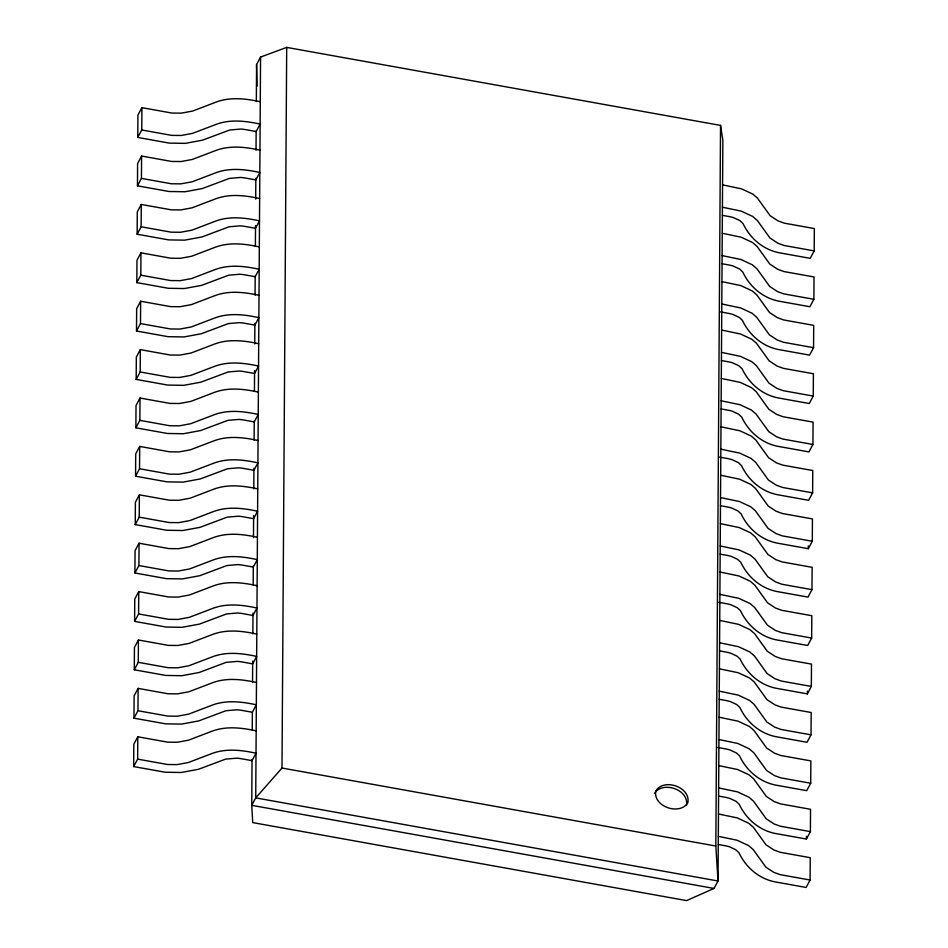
<?xml version="1.0" encoding="UTF-8"?>
<svg xmlns="http://www.w3.org/2000/svg" width="948" height="948" viewBox="0 0 948 948"><rect width="100%" height="100%" fill="white"/><g stroke="black" fill="none" stroke-linecap="round" stroke-linejoin="round"><path stroke-width="1.42" d="M133.656 766.565L137.65 759.123L167.642 764.515L177.086 764.598L188.344 762.524L212.316 753.376C226.359 748.245 241.752 750.093 256.019 753.21L252.026 760.652L241.515 758.767A24.612 14.09 0.4 0 0 236.597 758.187L225.612 759.123L198.405 769.302L181.187 772.49L165.177 772.229L133.656 766.565L133.81 744.227L137.792 736.786L167.784 742.177L177.229 742.26L188.498 740.187L212.459 731.038C226.501 725.907 241.894 727.756 256.161 730.872M133.976 718.169L137.97 710.727L167.962 716.119L177.406 716.202L188.664 714.128L212.636 704.98C226.679 699.849 242.072 701.698 256.339 704.814L252.346 712.256L241.835 710.372A24.612 14.09 0.4 0 0 236.917 709.791L225.92 710.727L198.725 720.918L181.506 724.094L165.497 723.834L133.976 718.169L134.118 695.832L138.112 688.39L168.104 693.782L177.549 693.865L188.806 691.791L212.779 682.655C226.821 677.512 242.214 679.372 256.481 682.477M134.296 669.774L138.278 662.332L168.27 667.724L177.714 667.807L188.984 665.733L212.945 656.597C226.987 651.454 242.392 653.302 256.647 656.419L252.666 663.861L242.155 661.977A24.612 14.09 0.4 0 0 237.225 661.396L226.24 662.332L199.044 672.523L181.815 675.699L165.817 675.438L134.296 669.774L134.438 647.437L138.432 639.995L168.424 645.387L177.869 645.481L189.126 643.396L213.099 634.259C227.141 629.116 242.534 630.977 256.801 634.082M134.604 621.378L138.598 613.937L168.59 619.328L178.034 619.423L189.292 617.338L213.264 608.201C227.307 603.058 242.7 604.919 256.967 608.024L252.974 615.465L242.475 613.581A24.612 14.09 0.4 0 0 237.545 613L226.56 613.937L199.353 624.128L182.135 627.303L166.125 627.043L134.604 621.378L134.758 599.041L138.74 591.599L168.732 596.991L178.177 597.086L189.446 595L213.407 585.864C227.449 580.721 242.854 582.582 257.109 585.698M134.924 572.983L138.918 565.541L168.91 570.933L178.354 571.028L189.612 568.942L213.584 559.806C227.627 554.663 243.02 556.523 257.287 559.64L253.294 567.07L242.783 565.186A24.612 14.09 0.4 0 0 237.865 564.605L226.868 565.553L199.673 575.732L182.454 578.908L166.445 578.659L134.924 572.983L135.066 550.646L139.06 543.216L169.052 548.608L178.497 548.691L189.754 546.605L213.727 537.469C227.769 532.326 243.162 534.186 257.429 537.303M135.244 524.588L139.238 517.158L169.218 522.549L178.674 522.632L189.932 520.547L213.893 511.41C227.935 506.268 243.34 508.128 257.595 511.245L253.614 518.686L243.103 516.79A24.612 14.09 0.4 0 0 238.173 516.21L227.188 517.158L199.992 527.337L182.763 530.524L166.765 530.264L135.244 524.588L135.386 502.262L139.38 494.82L169.372 500.212L178.817 500.295L190.074 498.21L214.047 489.073C228.089 483.93 243.482 485.791 257.749 488.907M135.564 476.204L139.546 468.762L169.538 474.154L178.982 474.237L190.24 472.151L214.212 463.015C228.255 457.872 243.648 459.733 257.915 462.849L253.922 470.291L243.423 468.395A24.612 14.09 0.4 0 0 238.493 467.814L227.508 468.762L200.312 478.941L183.083 482.129L167.073 481.868L135.564 476.204L135.706 453.867L139.7 446.425L169.68 451.817L179.136 451.9L190.394 449.814L214.355 440.678C228.397 435.535 243.802 437.395 258.057 440.512M135.872 427.809L139.866 420.367L169.858 425.759L179.302 425.842L190.56 423.756L214.532 414.62C228.575 409.477 243.968 411.337 258.235 414.454L254.242 421.896L243.731 420A24.612 14.09 0.4 0 0 238.813 419.419L227.816 420.367L200.621 430.546L183.402 433.734L167.393 433.473L135.872 427.809L136.026 405.471L140.008 398.03L170 403.421L179.445 403.504L190.714 401.419L214.675 392.282C228.717 387.151 244.11 389 258.377 392.116M136.192 379.413L140.185 371.971L170.178 377.363L179.622 377.446L190.88 375.361L214.852 366.224C228.883 361.093 244.288 362.942 258.543 366.058L254.562 373.5L244.051 371.604A24.612 14.09 0.4 0 0 239.121 371.024L228.136 371.971L200.94 382.151L183.711 385.338L167.713 385.078L136.192 379.413L136.334 357.076L140.328 349.634L170.32 355.026L179.764 355.109L191.022 353.035L214.995 343.887C229.037 338.756 244.43 340.605 258.697 343.721M136.512 331.018L140.494 323.576L170.486 328.968L179.93 329.051L191.2 326.977L215.16 317.829C229.203 312.698 244.596 314.546 258.863 317.663L254.87 325.105L244.371 323.221A24.612 14.09 0.4 0 0 239.441 322.64L228.456 323.576L201.26 333.755L184.031 336.943L168.033 336.682L136.512 331.018L136.654 308.681L140.648 301.239L170.64 306.631L180.084 306.714L191.342 304.64L215.315 295.492C229.345 290.361 244.75 292.209 259.005 295.326M136.82 282.623L140.814 275.181L170.806 280.572L180.25 280.655L191.508 278.582L215.48 269.433C229.523 264.302 244.916 266.151 259.183 269.268L255.19 276.709L244.679 274.825A24.612 14.09 0.4 0 0 239.761 274.245L228.776 275.181L201.569 285.36L184.35 288.548L168.341 288.287L136.82 282.623L136.974 260.285L140.956 252.843L170.948 258.235L180.393 258.318L191.662 256.244L215.623 247.096C229.665 241.965 245.058 243.814 259.325 246.93M137.14 234.227L141.133 226.785L171.126 232.177L180.57 232.26L191.828 230.186L215.8 221.038C229.843 215.907 245.236 217.756 259.491 220.872L255.51 228.314L244.999 226.43A24.612 14.09 0.4 0 0 240.081 225.849L229.084 226.785L201.888 236.976L184.659 240.152L168.661 239.891L137.14 234.227L137.282 211.89L141.276 204.448L171.268 209.84L180.713 209.923L191.97 207.849L215.943 198.713C229.985 193.57 245.378 195.43 259.645 198.535M137.46 185.832L141.442 178.39L171.434 183.782L180.878 183.865L192.148 181.791L216.108 172.654C230.151 167.512 245.544 169.372 259.811 172.477L255.818 179.919L245.319 178.034A24.612 14.09 0.4 0 0 240.389 177.454L229.404 178.39L202.208 188.581L184.978 191.757L168.981 191.496L137.46 185.832L137.602 163.494L141.596 156.053L171.588 161.444L181.032 161.539L192.29 159.454L216.263 150.317C230.305 145.174 245.698 147.035 259.953 150.139M137.768 137.436L141.762 129.995L171.754 135.386L181.198 135.481L192.456 133.395L216.428 124.259C230.471 119.116 245.864 120.977 260.131 124.081L256.138 131.523L245.627 129.639A24.612 14.09 0.4 0 0 240.709 129.058L229.724 130.006L202.517 140.185L185.298 143.361L169.289 143.112L137.768 137.436L137.922 115.099L141.904 107.657L171.896 113.061L181.341 113.144L192.61 111.058L216.571 101.922C230.613 96.779 246.006 98.639 260.273 101.756M137.65 759.123L137.792 736.786M137.97 710.727L138.112 688.39M138.278 662.332L138.432 639.995M138.598 613.937L138.74 591.599M138.918 565.541L139.06 543.216M139.238 517.158L139.38 494.82M139.546 468.762L139.7 446.425M139.866 420.367L140.008 398.03M140.185 371.971L140.328 349.634M140.494 323.576L140.648 301.239M140.814 275.181L140.956 252.843M141.133 226.785L141.276 204.448M141.442 178.39L141.596 156.053M141.762 129.995L141.904 107.657M252.038 759.49L251.741 805.326L252.737 822.603L686.565 900.6L714.034 888.442L718.027 881L722.862 140.197L720.539 125.397L286.699 47.4L260.57 57.081L256.576 64.523L256.339 101.483M252.227 729.913L252.346 712.173M252.535 682.596L252.678 661.076M252.855 633.797L252.998 613.095M253.175 584.999L253.306 565.778M253.483 537.682L253.626 515.511M253.803 488.895L253.934 468.194M254.123 440.097L254.254 420.876M254.443 391.299L254.574 370.597M254.751 343.982L254.882 323.28M255.071 295.183L255.19 275.963M255.391 246.397L255.522 225.529M255.699 199.08L255.83 178.378M256.019 150.282L256.138 131.061M260.57 57.081L255.723 797.884L251.741 805.326L714.034 888.442M720.539 125.397L715.823 846.031L718.027 881L255.723 797.884L281.994 768.034L286.699 47.4M718.584 796.083L725.149 797.268A24.612 14.09 0.4 0 1 729.77 798.406L736.075 801.333L739.262 804.331C746.171 818.954 759.028 830.093 774.883 833.399L806.404 839.063L806.428 836.278M719.532 650.897L726.097 652.082A24.612 14.09 0.4 0 1 730.718 653.219L737.023 656.146L740.21 659.144C747.119 673.767 759.976 684.906 775.831 688.212L807.352 693.889L807.376 691.092M720.48 505.722L727.045 506.896A24.612 14.09 0.4 0 1 731.666 508.033L737.971 510.972L741.158 513.958C748.067 528.593 760.924 539.72 776.791 543.038L808.3 548.702L808.324 545.906M718.264 844.478L724.829 845.663A24.612 14.09 0.4 0 1 729.45 846.789L735.755 849.728L738.942 852.726C745.851 867.349 758.708 878.488 774.575 881.794L806.096 887.458L810.078 880.017L810.232 857.691L780.24 852.288L773.959 850.024L766.031 844.834L753.328 827.213L748.683 823.22L737.319 817.923L718.454 813.988M806.404 839.063L810.398 831.621L810.54 809.296L780.548 803.904L774.279 801.641L766.34 796.439L753.636 778.818L749.003 774.824L737.627 769.527L718.774 765.593M717.589 747.451L725.457 748.873A24.612 14.09 0.4 0 1 730.09 750.01L736.395 752.937L739.582 755.935C746.491 770.558 759.336 781.697 775.203 785.003L806.724 790.668L810.718 783.238L810.86 760.9L780.868 755.509L774.587 753.245L766.659 748.043L753.956 730.422L749.323 726.429L737.947 721.144L719.094 717.209M719.212 699.292L725.777 700.477A24.612 14.09 0.4 0 1 730.41 701.615L736.715 704.542L739.89 707.54C746.799 722.163 759.656 733.302 775.523 736.608L807.044 742.284L811.026 734.842L811.18 712.505L781.188 707.113L774.907 704.85L766.979 699.648L754.276 682.027L749.631 678.033L738.267 672.748L719.414 668.814M807.352 693.889L811.346 686.447L811.488 664.11L781.496 658.718L775.227 656.454L767.288 651.264L754.584 633.631L749.951 629.638L738.575 624.353L719.722 620.419M718.537 602.276L726.417 603.686A24.612 14.09 0.4 0 1 731.038 604.824L737.343 607.763L740.53 610.749C747.439 625.372 760.284 636.511 776.151 639.829L807.672 645.493L811.666 638.051L811.808 615.714L781.816 610.322L775.547 608.059L767.607 602.869L754.904 585.236L750.271 581.243L738.895 575.957L720.042 572.023M720.16 554.118L726.725 555.291A24.612 14.09 0.4 0 1 731.358 556.429L737.663 559.367L740.838 562.354C747.759 576.976 760.604 588.115 776.471 591.434L807.992 597.098L811.974 589.656L812.128 567.319L782.136 561.927L775.855 559.664L767.927 554.473L755.224 536.841L750.591 532.859L739.215 527.562L720.361 523.628M808.3 548.702L812.294 541.261L812.436 518.923L782.456 513.532L776.175 511.268L768.236 506.078L755.532 488.445L750.899 484.464L739.523 479.167L720.67 475.232M719.485 457.09L727.365 458.5A24.612 14.09 0.4 0 1 731.986 459.638L738.291 462.577L741.478 465.575C748.387 480.198 761.232 491.337 777.099 494.643L808.62 500.307L812.614 492.865L812.756 470.528L782.764 465.136L776.495 462.873L768.555 457.683L755.852 440.05L751.219 436.068L739.843 430.771L720.99 426.837M721.108 408.932L727.673 410.105A24.612 14.09 0.4 0 1 732.306 411.242L738.611 414.181L741.786 417.179C748.707 431.802 761.552 442.941 777.419 446.247L808.94 451.912L812.934 444.47L813.076 422.133L783.084 416.741L776.803 414.477L768.875 409.287L756.172 391.654L751.539 387.673L740.163 382.376L721.31 378.442M721.428 360.536L727.993 361.721A24.612 14.09 0.4 0 1 732.614 362.859L738.919 365.786L742.106 368.784C749.015 383.407 761.872 394.546 777.739 397.852L809.26 403.516L813.242 396.074L813.396 373.749L783.404 368.357L777.123 366.082L769.195 360.892L756.48 343.271L751.847 339.277L740.471 333.98L721.618 330.046M720.433 311.904L728.313 313.326A24.612 14.09 0.4 0 1 732.934 314.463L739.239 317.39L742.426 320.388C749.335 335.011 762.192 346.15 778.047 349.457L809.568 355.121L813.562 347.691L813.704 325.354L783.712 319.962L777.443 317.699L769.503 312.496L756.8 294.875L752.167 290.882L740.791 285.585L721.938 281.651M722.056 263.745L728.621 264.93A24.612 14.09 0.4 0 1 733.254 266.068L739.559 268.995L742.734 271.993C749.655 286.616 762.5 297.755 778.367 301.061L809.888 306.737L813.882 299.295L814.024 276.958L784.032 271.566L777.751 269.303L769.823 264.101L757.12 246.48L752.487 242.487L741.111 237.201L722.258 233.267M722.376 215.35L728.941 216.535A24.612 14.09 0.4 0 1 733.562 217.673L739.867 220.6L743.054 223.598C749.963 238.221 762.82 249.36 778.687 252.666L810.208 258.342L814.19 250.9L814.344 228.563L784.351 223.171L778.071 220.908L770.143 215.717L757.44 198.085L752.795 194.091L741.431 188.806L722.566 184.872M686.435 805.385C689.54 789.814 662.545 780.358 654.404 793.523M722.423 207.209L741.277 211.143L752.653 216.428L757.286 220.422L769.989 238.043L777.929 243.245L784.197 245.508L814.19 250.9M722.103 255.593L740.957 259.527L752.333 264.824L756.978 268.817L769.681 286.438L777.609 291.64L783.889 293.904L813.882 299.295M721.795 303.988L740.649 307.922L752.025 313.219L756.658 317.213L769.361 334.834L777.289 340.024L783.569 342.287L813.562 347.691M721.475 352.383L740.329 356.318L751.705 361.615L756.338 365.596L769.041 383.229L776.981 388.419L783.249 390.683L813.242 396.074M721.155 400.779L740.009 404.713L751.385 410.01L756.018 413.992L768.733 431.624L776.661 436.815L782.941 439.078L812.934 444.47M720.847 449.174L739.701 453.108L751.077 458.405L755.71 462.387L768.413 480.02L776.341 485.21L782.621 487.473L812.614 492.865M720.527 497.57L739.381 501.504L750.757 506.801L755.39 510.782L768.093 528.415L776.033 533.606L782.301 535.869L812.294 541.261M720.207 545.965L739.061 549.899L750.437 555.184L755.07 559.178L767.773 576.811L775.713 582.001L781.993 584.264L811.974 589.656M719.899 594.36L738.753 598.295L750.129 603.58L754.762 607.573L767.465 625.206L775.393 630.396L781.673 632.66L811.666 638.051M719.579 642.756L738.433 646.69L749.809 651.975L754.442 655.969L767.145 673.59L775.085 678.792L781.353 681.055L811.346 686.447M719.259 691.151L738.113 695.085L749.489 700.371L754.122 704.364L766.825 721.985L774.765 727.187L781.034 729.45L811.026 734.842M718.951 739.535L737.805 743.469L749.169 748.766L753.814 752.759L766.517 770.38L774.445 775.582L780.725 777.846L810.718 783.238M718.631 787.93L737.485 791.864L748.861 797.161L753.494 801.155L766.197 818.776L774.125 823.966L780.405 826.229L810.398 831.621M718.311 836.326L737.165 840.26L748.541 845.557L753.174 849.538L765.877 867.171L773.817 872.361L780.086 874.625L810.078 880.017M281.994 768.034L715.823 846.031M256.576 64.523L257.074 86.126M655.815 790.905C652.698 806.464 679.704 815.92 687.845 802.755C690.95 787.184 663.956 777.739 655.815 790.905"/></g></svg>
